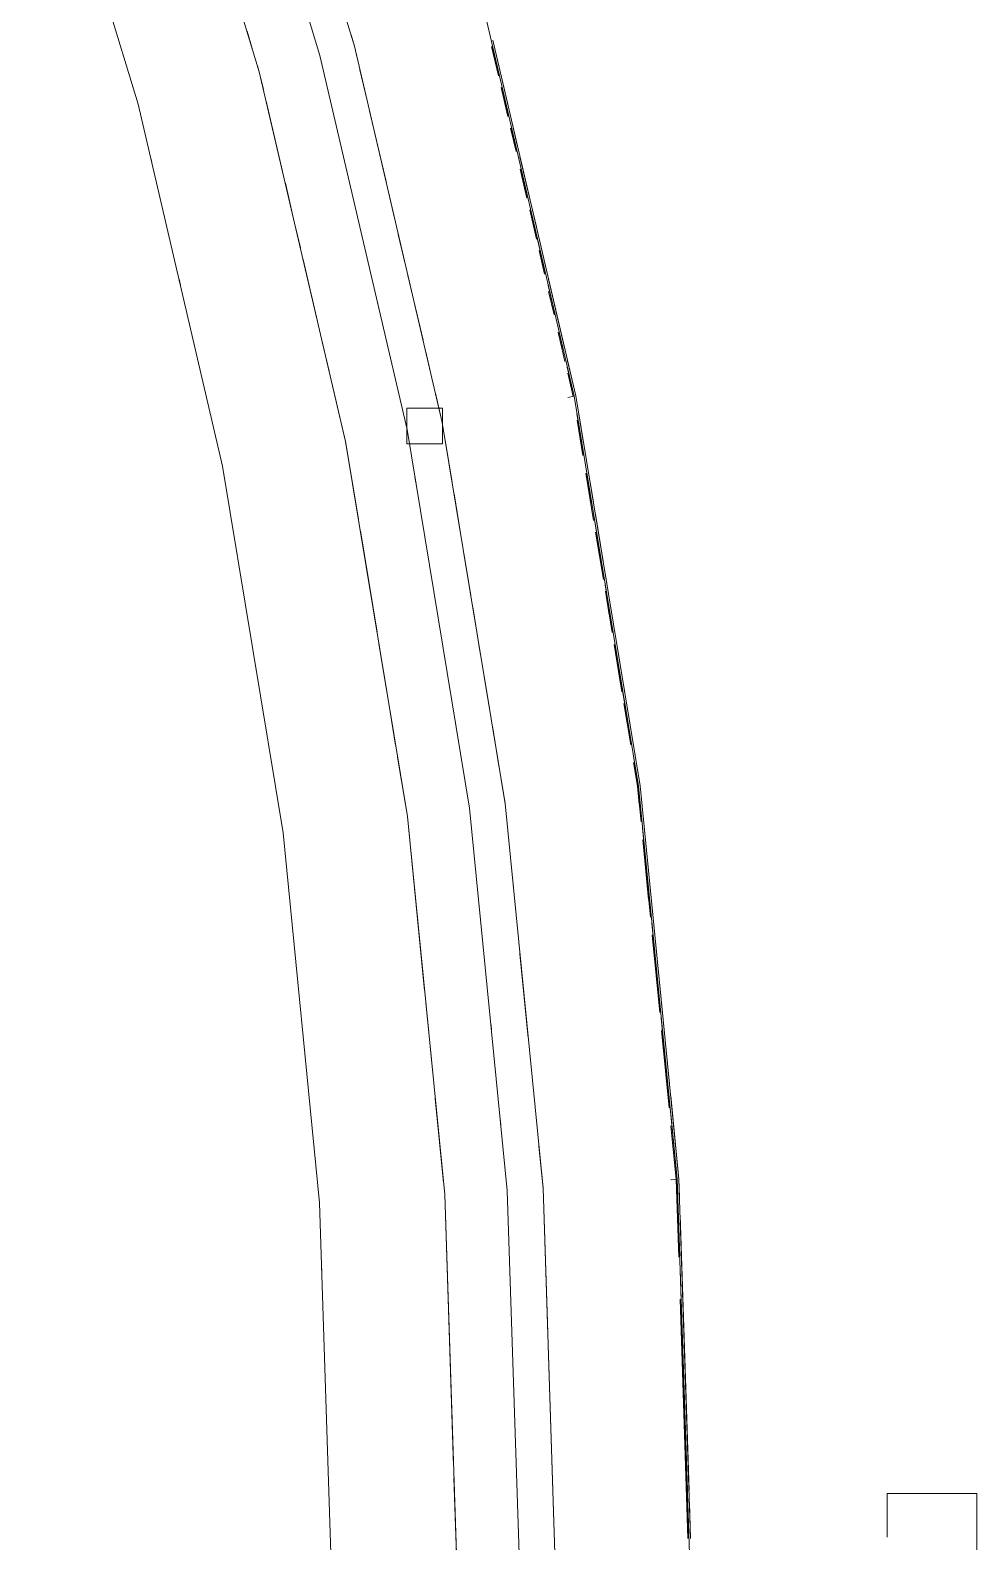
# Paper-space layout '01 Plans' of a CAD drawing. Header units: millimetres. Extents: x 5 to 415, y 7 to 290.
# Drawn here: x 152.04 to 162.61, y 156.36 to 173.24 of the extents above; entities that cross this region are included whole.
import ezdxf

# ---------------------------------------------------------------- set-up
doc = ezdxf.new("R2010")
doc.units = ezdxf.units.MM
doc.layers.add('GEOMETRY', color=7, linetype='Continuous')

# ---------------------------------------------------------------- blocks, each defined once
blk = doc.blocks.new('SHEET_01')
at = {"layer": 'GEOMETRY', "lineweight": 13}
for p, q in [((154.411, 177.186), (155.663, 173.058)), ((155.276, 172.955), (154.032, 177.057)), ((153.369, 176.832), (154.6, 172.774)), ((153.248, 172.411), (152.043, 176.382)), ((157.112, 173.447), (158.113, 169.151)), ((154.522, 173.031), (154.463, 173.225)), ((155.663, 173.058), (155.624, 173.187)), ((155.624, 173.187), (155.663, 173.058)), ((155.663, 173.058), (155.624, 173.187)), ((157.374, 172.41), (157.207, 173.126)), ((157.207, 173.126), (157.374, 172.41)), ((157.374, 172.41), (157.207, 173.126)), ((157.207, 173.126), (157.374, 172.41)), ((157.374, 172.41), (157.207, 173.126)), ((157.207, 173.126), (157.374, 172.41)), ((157.374, 172.41), (157.207, 173.126)), ((157.207, 173.126), (157.374, 172.41)), ((158.133, 169.155), (157.207, 173.126)), ((157.207, 173.126), (158.133, 169.155)), ((155.693, 172.927), (155.663, 173.058)), ((155.663, 173.058), (155.693, 172.927)), ((155.693, 172.927), (155.663, 173.058)), ((155.663, 173.058), (156.642, 168.858)), ((157.193, 173.054), (157.254, 172.793)), ((157.269, 172.728), (157.193, 173.054)), ((157.263, 172.796), (157.203, 173.056)), ((157.203, 173.056), (157.263, 172.796)), ((157.263, 172.796), (157.203, 173.056)), ((157.203, 173.056), (157.279, 172.731)), ((157.203, 173.056), (157.263, 172.796)), ((157.263, 172.796), (157.203, 173.056)), ((157.203, 173.056), (157.263, 172.796)), ((157.263, 172.796), (157.203, 173.056)), ((157.203, 173.056), (157.263, 172.796)), ((157.263, 172.796), (157.203, 173.056)), ((157.203, 173.056), (157.263, 172.796)), ((157.263, 172.796), (157.203, 173.056)), ((157.203, 173.056), (157.279, 172.731)), ((157.279, 172.731), (157.203, 173.056)), ((157.203, 173.056), (157.279, 172.731)), ((157.203, 173.056), (157.279, 172.731)), ((154.6, 172.774), (154.581, 172.838)), ((156.25, 168.78), (155.276, 172.955)), ((155.8, 172.468), (155.724, 172.796)), ((155.724, 172.796), (155.8, 172.468)), ((155.8, 172.468), (155.724, 172.796)), ((153.17, 172.667), (153.19, 172.603)), ((154.646, 172.577), (154.6, 172.774)), ((154.6, 172.774), (155.563, 168.644)), ((157.299, 172.598), (157.345, 172.403)), ((157.375, 172.273), (157.299, 172.598)), ((157.354, 172.405), (157.309, 172.6)), ((157.309, 172.6), (157.354, 172.405)), ((157.354, 172.405), (157.309, 172.6)), ((157.309, 172.6), (157.385, 172.275)), ((157.309, 172.6), (157.354, 172.405)), ((157.354, 172.405), (157.309, 172.6)), ((157.309, 172.6), (157.354, 172.405)), ((157.354, 172.405), (157.309, 172.6)), ((157.309, 172.6), (157.354, 172.405)), ((157.354, 172.405), (157.309, 172.6)), ((157.309, 172.6), (157.354, 172.405)), ((157.354, 172.405), (157.309, 172.6)), ((157.309, 172.6), (157.385, 172.275)), ((157.385, 172.275), (157.309, 172.6)), ((157.309, 172.6), (157.385, 172.275)), ((157.309, 172.6), (157.385, 172.275)), ((154.19, 168.37), (153.248, 172.411)), ((154.86, 171.659), (154.677, 172.446)), ((156.015, 171.549), (155.831, 172.336)), ((155.831, 172.336), (156.015, 171.549)), ((156.015, 171.549), (155.831, 172.336)), ((157.48, 171.954), (157.404, 172.28)), ((157.404, 172.28), (157.48, 171.954)), ((157.48, 171.954), (157.404, 172.28)), ((157.404, 172.28), (157.48, 171.954)), ((157.48, 171.954), (157.404, 172.28)), ((157.404, 172.28), (157.48, 171.954)), ((157.48, 171.954), (157.404, 172.28)), ((157.404, 172.28), (157.48, 171.954)), ((157.405, 172.142), (157.451, 171.947)), ((157.466, 171.882), (157.405, 172.142)), ((157.461, 171.95), (157.415, 172.145)), ((157.415, 172.145), (157.461, 171.95)), ((157.461, 171.95), (157.415, 172.145)), ((157.415, 172.145), (157.476, 171.884)), ((157.415, 172.145), (157.461, 171.95)), ((157.461, 171.95), (157.415, 172.145)), ((157.415, 172.145), (157.461, 171.95)), ((157.461, 171.95), (157.415, 172.145)), ((157.415, 172.145), (157.461, 171.95)), ((157.461, 171.95), (157.415, 172.145)), ((157.415, 172.145), (157.461, 171.95)), ((157.461, 171.95), (157.415, 172.145)), ((157.415, 172.145), (157.476, 171.884)), ((157.476, 171.884), (157.415, 172.145)), ((157.415, 172.145), (157.476, 171.884)), ((157.415, 172.145), (157.476, 171.884)), ((153.385, 171.825), (153.4, 171.76)), ((157.693, 171.043), (157.51, 171.824)), ((157.51, 171.824), (157.693, 171.043)), ((157.693, 171.043), (157.51, 171.824)), ((157.51, 171.824), (157.693, 171.043)), ((157.693, 171.043), (157.51, 171.824)), ((157.51, 171.824), (157.693, 171.043)), ((157.693, 171.043), (157.51, 171.824)), ((157.51, 171.824), (157.693, 171.043)), ((157.512, 171.687), (157.572, 171.427)), ((157.587, 171.361), (157.512, 171.687)), ((157.582, 171.429), (157.521, 171.689)), ((157.521, 171.689), (157.582, 171.429)), ((157.582, 171.429), (157.521, 171.689)), ((157.521, 171.689), (157.597, 171.364)), ((157.521, 171.689), (157.582, 171.429)), ((157.582, 171.429), (157.521, 171.689)), ((157.521, 171.689), (157.582, 171.429)), ((157.582, 171.429), (157.521, 171.689)), ((157.521, 171.689), (157.582, 171.429)), ((157.582, 171.429), (157.521, 171.689)), ((157.521, 171.689), (157.582, 171.429)), ((157.582, 171.429), (157.521, 171.689)), ((157.521, 171.689), (157.597, 171.364)), ((157.597, 171.364), (157.521, 171.689)), ((157.521, 171.689), (157.597, 171.364)), ((157.521, 171.689), (157.597, 171.364)), ((154.967, 171.2), (154.891, 171.528)), ((156.106, 171.155), (156.045, 171.418)), ((156.045, 171.418), (156.106, 171.155)), ((156.106, 171.155), (156.045, 171.418)), ((157.618, 171.231), (157.663, 171.036)), ((157.694, 170.906), (157.618, 171.231)), ((157.673, 171.038), (157.628, 171.234)), ((157.628, 171.234), (157.673, 171.038)), ((157.673, 171.038), (157.628, 171.234)), ((157.628, 171.234), (157.795, 170.518)), ((157.628, 171.234), (157.673, 171.038)), ((157.673, 171.038), (157.628, 171.234)), ((157.628, 171.234), (157.673, 171.038)), ((157.673, 171.038), (157.628, 171.234)), ((157.628, 171.234), (157.673, 171.038)), ((157.673, 171.038), (157.628, 171.234)), ((157.628, 171.234), (157.673, 171.038)), ((157.673, 171.038), (157.628, 171.234)), ((157.628, 171.234), (157.795, 170.518)), ((157.795, 170.518), (157.628, 171.234)), ((157.628, 171.234), (157.795, 170.518)), ((157.628, 171.234), (157.795, 170.518)), ((155.059, 170.807), (154.998, 171.069)), ((156.229, 170.63), (156.152, 170.958)), ((156.152, 170.958), (156.229, 170.63)), ((156.229, 170.63), (156.152, 170.958)), ((157.779, 170.583), (157.719, 170.843)), ((157.719, 170.843), (157.779, 170.583)), ((157.779, 170.583), (157.719, 170.843)), ((157.719, 170.843), (157.779, 170.583)), ((157.779, 170.583), (157.719, 170.843)), ((157.719, 170.843), (157.779, 170.583)), ((157.779, 170.583), (157.719, 170.843)), ((157.719, 170.843), (157.779, 170.583)), ((157.779, 170.583), (157.719, 170.843)), ((157.719, 170.843), (157.779, 170.583)), ((157.779, 170.583), (157.719, 170.843)), ((157.799, 170.587), (157.723, 170.913)), ((157.723, 170.913), (157.799, 170.587)), ((157.799, 170.587), (157.723, 170.913)), ((157.723, 170.913), (157.799, 170.587)), ((157.799, 170.587), (157.723, 170.913)), ((157.723, 170.913), (157.799, 170.587)), ((157.799, 170.587), (157.723, 170.913)), ((157.723, 170.913), (157.799, 170.587)), ((157.724, 170.776), (157.77, 170.581)), ((157.785, 170.515), (157.724, 170.776)), ((155.273, 169.889), (155.089, 170.676)), ((153.704, 170.456), (153.719, 170.391)), ((156.428, 169.777), (156.259, 170.499)), ((156.259, 170.499), (156.428, 169.777)), ((156.428, 169.777), (156.259, 170.499)), ((158.011, 169.676), (157.829, 170.457)), ((157.829, 170.457), (158.011, 169.676)), ((158.011, 169.676), (157.829, 170.457)), ((157.829, 170.457), (158.011, 169.676)), ((158.011, 169.676), (157.829, 170.457)), ((157.829, 170.457), (158.011, 169.676)), ((158.011, 169.676), (157.829, 170.457)), ((157.829, 170.457), (158.011, 169.676)), ((157.901, 170.062), (157.825, 170.387)), ((157.825, 170.387), (157.901, 170.062)), ((157.901, 170.062), (157.825, 170.387)), ((157.825, 170.387), (157.901, 170.062)), ((157.825, 170.387), (157.901, 170.062)), ((157.901, 170.062), (157.825, 170.387)), ((157.825, 170.387), (157.901, 170.062)), ((157.901, 170.062), (157.825, 170.387)), ((157.825, 170.387), (157.901, 170.062)), ((157.901, 170.062), (157.825, 170.387)), ((157.825, 170.387), (157.901, 170.062)), ((157.901, 170.062), (157.825, 170.387)), ((157.825, 170.387), (157.901, 170.062)), ((157.901, 170.062), (157.825, 170.387)), ((157.825, 170.387), (157.901, 170.062)), ((157.825, 170.387), (157.901, 170.062)), ((157.83, 170.32), (157.891, 170.06)), ((157.891, 170.06), (157.83, 170.32)), ((155.915, 170.215), (155.93, 170.15)), ((155.93, 170.15), (155.915, 170.215)), ((155.915, 170.215), (155.93, 170.15)), ((157.992, 169.671), (157.931, 169.932)), ((157.931, 169.932), (157.992, 169.671)), ((157.992, 169.671), (157.931, 169.932)), ((157.931, 169.932), (158.113, 169.151)), ((157.931, 169.932), (157.992, 169.671)), ((157.992, 169.671), (157.931, 169.932)), ((157.931, 169.932), (157.992, 169.671)), ((157.992, 169.671), (157.931, 169.932)), ((157.931, 169.932), (157.992, 169.671)), ((157.992, 169.671), (157.931, 169.932)), ((157.931, 169.932), (157.992, 169.671)), ((157.992, 169.671), (157.931, 169.932)), ((157.931, 169.932), (158.113, 169.151)), ((158.113, 169.151), (157.931, 169.932)), ((157.931, 169.932), (158.113, 169.151)), ((157.931, 169.932), (158.113, 169.151)), ((155.38, 169.43), (155.303, 169.758)), ((157.936, 169.865), (157.982, 169.669)), ((158.012, 169.539), (157.936, 169.865)), ((156.535, 169.318), (156.458, 169.646)), ((156.458, 169.646), (156.535, 169.318)), ((156.535, 169.318), (156.458, 169.646)), ((158.098, 169.216), (158.037, 169.476)), ((158.037, 169.476), (158.098, 169.216)), ((158.098, 169.216), (158.037, 169.476)), ((158.037, 169.476), (158.098, 169.216)), ((158.098, 169.216), (158.037, 169.476)), ((158.037, 169.476), (158.098, 169.216)), ((158.098, 169.216), (158.037, 169.476)), ((158.037, 169.476), (158.098, 169.216)), ((158.098, 169.216), (158.037, 169.476)), ((158.037, 169.476), (158.098, 169.216)), ((158.098, 169.216), (158.037, 169.476)), ((158.118, 169.22), (158.042, 169.545)), ((158.042, 169.545), (158.118, 169.22)), ((158.118, 169.22), (158.042, 169.545)), ((158.042, 169.545), (158.118, 169.22)), ((158.118, 169.22), (158.042, 169.545)), ((158.042, 169.545), (158.118, 169.22)), ((158.118, 169.22), (158.042, 169.545)), ((158.042, 169.545), (158.118, 169.22)), ((155.563, 168.644), (155.41, 169.299)), ((158.043, 169.409), (158.088, 169.214)), ((158.103, 169.149), (158.043, 169.409)), ((156.642, 168.858), (156.566, 169.186)), ((156.566, 169.186), (156.642, 168.858)), ((156.642, 168.858), (156.566, 169.186)), ((158.113, 169.151), (158.045, 169.137)), ((158.113, 169.151), (158.832, 164.799)), ((158.852, 164.801), (158.133, 169.155)), ((158.133, 169.155), (158.852, 164.801)), ((158.22, 168.627), (158.144, 169.089)), ((158.144, 169.089), (158.22, 168.627)), ((158.22, 168.627), (158.144, 169.089)), ((158.144, 169.089), (158.22, 168.627)), ((158.22, 168.627), (158.144, 169.089)), ((158.144, 169.089), (158.22, 168.627)), ((158.22, 168.627), (158.144, 169.089)), ((158.144, 169.089), (158.22, 168.627)), ((156.646, 169.019), (156.246, 169.019)), ((156.246, 169.019), (156.246, 168.619)), ((156.566, 169.019), (156.646, 169.019)), ((156.646, 169.019), (156.646, 168.779)), ((156.646, 168.619), (156.646, 169.019)), ((156.646, 169.019), (156.646, 169.019)), ((158.2, 168.623), (158.146, 168.953)), ((158.146, 168.953), (158.2, 168.623)), ((158.2, 168.623), (158.146, 168.953)), ((158.146, 168.953), (158.222, 168.491)), ((158.146, 168.953), (158.2, 168.623)), ((158.2, 168.623), (158.146, 168.953)), ((158.146, 168.953), (158.2, 168.623)), ((158.2, 168.623), (158.146, 168.953)), ((158.146, 168.953), (158.2, 168.623)), ((158.2, 168.623), (158.146, 168.953)), ((158.146, 168.953), (158.2, 168.623)), ((158.2, 168.623), (158.146, 168.953)), ((158.146, 168.953), (158.222, 168.491)), ((158.222, 168.491), (158.146, 168.953)), ((158.146, 168.953), (158.222, 168.491)), ((158.146, 168.953), (158.222, 168.491)), ((156.948, 164.551), (156.25, 168.78)), ((156.653, 168.792), (156.642, 168.858)), ((156.642, 168.858), (156.653, 168.792)), ((156.653, 168.792), (156.642, 168.858)), ((156.642, 168.858), (157.345, 164.603)), ((158.147, 168.885), (158.191, 168.621)), ((158.212, 168.489), (158.147, 168.885)), ((155.706, 167.78), (155.563, 168.644)), ((155.563, 168.644), (156.254, 164.459)), ((156.246, 168.619), (156.646, 168.619)), ((156.246, 168.619), (156.246, 168.619)), ((156.752, 168.193), (156.675, 168.659)), ((156.675, 168.659), (156.752, 168.193)), ((156.752, 168.193), (156.675, 168.659)), ((158.329, 167.967), (158.253, 168.429)), ((158.253, 168.429), (158.329, 167.967)), ((158.329, 167.967), (158.253, 168.429)), ((158.253, 168.429), (158.329, 167.967)), ((158.329, 167.967), (158.253, 168.429)), ((158.253, 168.429), (158.329, 167.967)), ((158.329, 167.967), (158.253, 168.429)), ((158.253, 168.429), (158.329, 167.967)), ((154.866, 164.276), (154.19, 168.37)), ((156.337, 168.251), (156.348, 168.185)), ((156.348, 168.185), (156.337, 168.251)), ((156.337, 168.251), (156.348, 168.185)), ((158.245, 168.292), (158.299, 167.962)), ((158.332, 167.764), (158.245, 168.292)), ((158.309, 167.964), (158.255, 168.293)), ((158.255, 168.293), (158.309, 167.964)), ((158.309, 167.964), (158.255, 168.293)), ((158.255, 168.293), (158.549, 166.513)), ((158.255, 168.293), (158.309, 167.964)), ((158.309, 167.964), (158.255, 168.293)), ((158.255, 168.293), (158.309, 167.964)), ((158.309, 167.964), (158.255, 168.293)), ((158.255, 168.293), (158.309, 167.964)), ((158.309, 167.964), (158.255, 168.293)), ((158.255, 168.293), (158.309, 167.964)), ((158.309, 167.964), (158.255, 168.293)), ((158.255, 168.293), (158.549, 166.513)), ((158.549, 166.513), (158.255, 168.293)), ((158.255, 168.293), (158.549, 166.513)), ((158.255, 168.293), (158.549, 166.513)), ((156.862, 167.528), (156.774, 168.06)), ((156.774, 168.06), (156.862, 167.528)), ((156.862, 167.528), (156.774, 168.06)), ((158.438, 167.308), (158.351, 167.835)), ((158.351, 167.835), (158.438, 167.308)), ((158.438, 167.308), (158.351, 167.835)), ((158.351, 167.835), (158.438, 167.308)), ((158.438, 167.308), (158.351, 167.835)), ((158.351, 167.835), (158.438, 167.308)), ((158.438, 167.308), (158.351, 167.835)), ((158.351, 167.835), (158.438, 167.308)), ((155.914, 166.518), (155.728, 167.647)), ((158.407, 167.37), (158.353, 167.7)), ((158.353, 167.7), (158.407, 167.37)), ((158.407, 167.37), (158.353, 167.7)), ((158.353, 167.7), (158.407, 167.37)), ((158.407, 167.37), (158.353, 167.7)), ((158.353, 167.7), (158.407, 167.37)), ((158.407, 167.37), (158.353, 167.7)), ((158.353, 167.7), (158.407, 167.37)), ((158.407, 167.37), (158.353, 167.7)), ((158.353, 167.7), (158.407, 167.37)), ((158.407, 167.37), (158.353, 167.7)), ((158.354, 167.632), (158.397, 167.369)), ((158.441, 167.105), (158.354, 167.632)), ((156.96, 166.93), (156.884, 167.395)), ((156.884, 167.395), (156.96, 166.93)), ((156.96, 166.93), (156.884, 167.395)), ((158.536, 166.714), (158.46, 167.176)), ((158.46, 167.176), (158.536, 166.714)), ((158.536, 166.714), (158.46, 167.176)), ((158.46, 167.176), (158.536, 166.714)), ((158.536, 166.714), (158.46, 167.176)), ((158.46, 167.176), (158.536, 166.714)), ((158.536, 166.714), (158.46, 167.176)), ((158.46, 167.176), (158.536, 166.714)), ((158.516, 166.711), (158.462, 167.041)), ((158.462, 167.041), (158.516, 166.711)), ((158.516, 166.711), (158.462, 167.041)), ((158.462, 167.041), (158.516, 166.711)), ((158.516, 166.711), (158.462, 167.041)), ((158.462, 167.041), (158.516, 166.711)), ((158.516, 166.711), (158.462, 167.041)), ((158.462, 167.041), (158.516, 166.711)), ((158.516, 166.711), (158.462, 167.041)), ((158.462, 167.041), (158.516, 166.711)), ((158.516, 166.711), (158.462, 167.041)), ((158.463, 166.973), (158.506, 166.709)), ((158.539, 166.512), (158.463, 166.973)), ((157.07, 166.265), (156.982, 166.797)), ((156.982, 166.797), (157.07, 166.265)), ((157.07, 166.265), (156.982, 166.797)), ((156.024, 165.854), (155.936, 166.385)), ((158.561, 166.38), (158.626, 165.984)), ((158.648, 165.852), (158.561, 166.38)), ((158.852, 164.801), (158.568, 166.516)), ((158.568, 166.516), (158.852, 164.801)), ((158.852, 164.801), (158.568, 166.516)), ((158.568, 166.516), (158.852, 164.801)), ((158.852, 164.801), (158.568, 166.516)), ((158.568, 166.516), (158.852, 164.801)), ((158.852, 164.801), (158.568, 166.516)), ((158.568, 166.516), (158.852, 164.801)), ((158.636, 165.986), (158.57, 166.381)), ((158.57, 166.381), (158.636, 165.986)), ((158.636, 165.986), (158.57, 166.381)), ((158.57, 166.381), (158.756, 165.26)), ((158.57, 166.381), (158.636, 165.986)), ((158.636, 165.986), (158.57, 166.381)), ((158.57, 166.381), (158.636, 165.986)), ((158.636, 165.986), (158.57, 166.381)), ((158.57, 166.381), (158.636, 165.986)), ((158.636, 165.986), (158.57, 166.381)), ((158.57, 166.381), (158.636, 165.986)), ((158.636, 165.986), (158.57, 166.381)), ((158.57, 166.381), (158.756, 165.26)), ((158.756, 165.26), (158.57, 166.381)), ((158.57, 166.381), (158.756, 165.26)), ((158.57, 166.381), (158.756, 165.26)), ((156.653, 166.335), (156.664, 166.269)), ((156.664, 166.269), (156.653, 166.335)), ((156.653, 166.335), (156.664, 166.269)), ((157.169, 165.667), (157.092, 166.132)), ((157.092, 166.132), (157.169, 165.667)), ((157.169, 165.667), (157.092, 166.132)), ((156.122, 165.256), (156.046, 165.721)), ((158.745, 165.326), (158.668, 165.788)), ((158.668, 165.788), (158.745, 165.326)), ((158.745, 165.326), (158.668, 165.788)), ((158.668, 165.788), (158.745, 165.326)), ((158.745, 165.326), (158.668, 165.788)), ((158.668, 165.788), (158.745, 165.326)), ((158.745, 165.326), (158.668, 165.788)), ((158.668, 165.788), (158.745, 165.326)), ((158.745, 165.326), (158.668, 165.788)), ((158.668, 165.788), (158.745, 165.326)), ((158.745, 165.326), (158.668, 165.788)), ((158.669, 165.72), (158.735, 165.325)), ((158.746, 165.259), (158.669, 165.72)), ((157.279, 165.002), (157.202, 165.467)), ((157.202, 165.467), (157.279, 165.002)), ((157.279, 165.002), (157.202, 165.467)), ((156.232, 164.592), (156.144, 165.123)), ((158.832, 164.799), (158.777, 165.128)), ((158.777, 165.128), (158.832, 164.799)), ((158.832, 164.799), (158.777, 165.128)), ((158.777, 165.128), (158.832, 164.799)), ((158.777, 165.128), (158.832, 164.799)), ((158.832, 164.799), (158.777, 165.128)), ((158.777, 165.128), (158.832, 164.799)), ((158.832, 164.799), (158.777, 165.128)), ((158.777, 165.128), (158.832, 164.799)), ((158.832, 164.799), (158.777, 165.128)), ((158.777, 165.128), (158.832, 164.799)), ((158.832, 164.799), (158.777, 165.128)), ((158.777, 165.128), (158.832, 164.799)), ((158.832, 164.799), (158.777, 165.128)), ((158.777, 165.128), (158.832, 164.799)), ((158.777, 165.128), (158.832, 164.799)), ((158.778, 165.061), (158.822, 164.797)), ((158.822, 164.797), (158.778, 165.061)), ((157.345, 164.603), (157.301, 164.869)), ((157.301, 164.869), (157.345, 164.603)), ((157.345, 164.603), (157.301, 164.869)), ((158.822, 164.797), (158.842, 164.598)), ((158.861, 164.398), (158.822, 164.797)), ((158.851, 164.599), (158.832, 164.799)), ((158.832, 164.799), (158.851, 164.599)), ((158.851, 164.599), (158.832, 164.799)), ((158.832, 164.799), (159.264, 160.409)), ((158.832, 164.799), (158.851, 164.599)), ((158.851, 164.599), (158.832, 164.799)), ((158.832, 164.799), (158.851, 164.599)), ((158.851, 164.599), (158.832, 164.799)), ((158.832, 164.799), (158.851, 164.599)), ((158.851, 164.599), (158.832, 164.799)), ((158.832, 164.799), (158.851, 164.599)), ((158.851, 164.599), (158.832, 164.799)), ((158.832, 164.799), (159.264, 160.409)), ((159.264, 160.409), (158.832, 164.799)), ((158.832, 164.799), (159.264, 160.409)), ((158.832, 164.799), (159.264, 160.409)), ((158.832, 164.799), (159.264, 160.409)), ((159.179, 161.475), (158.852, 164.801)), ((158.852, 164.801), (159.179, 161.475)), ((159.179, 161.475), (158.852, 164.801)), ((158.852, 164.801), (159.179, 161.475)), ((159.179, 161.475), (158.852, 164.801)), ((158.852, 164.801), (159.179, 161.475)), ((159.179, 161.475), (158.852, 164.801)), ((158.852, 164.801), (159.179, 161.475)), ((159.284, 160.41), (158.852, 164.801)), ((158.852, 164.801), (159.284, 160.41)), ((157.368, 160.284), (156.948, 164.551)), ((157.497, 163.06), (157.345, 164.603)), ((157.345, 164.603), (157.497, 163.06)), ((157.497, 163.06), (157.345, 164.603)), ((157.345, 164.603), (157.767, 160.311)), ((156.445, 162.516), (156.254, 164.459)), ((156.254, 164.459), (156.67, 160.239)), ((155.273, 160.147), (154.866, 164.276)), ((158.956, 163.535), (158.878, 164.333)), ((158.878, 164.333), (158.956, 163.535)), ((158.956, 163.535), (158.878, 164.333)), ((158.878, 164.333), (158.956, 163.535)), ((158.956, 163.535), (158.878, 164.333)), ((158.878, 164.333), (158.956, 163.535)), ((158.956, 163.535), (158.878, 164.333)), ((158.878, 164.333), (158.956, 163.535)), ((158.956, 163.535), (158.878, 164.333)), ((158.878, 164.333), (158.956, 163.535)), ((158.956, 163.535), (158.878, 164.333)), ((158.881, 164.199), (158.946, 163.534)), ((158.966, 163.334), (158.881, 164.199)), ((159.061, 162.471), (158.982, 163.269)), ((158.982, 163.269), (159.061, 162.471)), ((159.061, 162.471), (158.982, 163.269)), ((158.982, 163.269), (159.061, 162.471)), ((159.061, 162.471), (158.982, 163.269)), ((158.982, 163.269), (159.061, 162.471)), ((159.061, 162.471), (158.982, 163.269)), ((158.982, 163.269), (159.061, 162.471)), ((159.061, 162.471), (158.982, 163.269)), ((158.982, 163.269), (159.061, 162.471)), ((159.061, 162.471), (158.982, 163.269)), ((158.986, 163.135), (159.051, 162.47)), ((159.071, 162.27), (158.986, 163.135)), ((157.602, 161.987), (157.51, 162.926)), ((157.51, 162.926), (157.602, 161.987)), ((157.602, 161.987), (157.51, 162.926)), ((156.551, 161.445), (156.459, 162.382)), ((159.159, 161.473), (159.087, 162.205)), ((159.087, 162.205), (159.159, 161.473)), ((159.159, 161.473), (159.087, 162.205)), ((159.087, 162.205), (159.159, 161.473)), ((159.159, 161.473), (159.087, 162.205)), ((159.087, 162.205), (159.159, 161.473)), ((159.159, 161.473), (159.087, 162.205)), ((159.087, 162.205), (159.159, 161.473)), ((159.159, 161.473), (159.087, 162.205)), ((159.087, 162.205), (159.159, 161.473)), ((159.159, 161.473), (159.087, 162.205)), ((157.184, 162.151), (157.191, 162.084)), ((157.191, 162.084), (157.184, 162.151)), ((157.184, 162.151), (157.191, 162.084)), ((159.09, 162.071), (159.149, 161.472)), ((159.176, 161.206), (159.09, 162.071)), ((157.708, 160.914), (157.615, 161.853)), ((157.615, 161.853), (157.708, 160.914)), ((157.708, 160.914), (157.615, 161.853)), ((159.284, 160.41), (159.192, 161.341)), ((159.192, 161.341), (159.284, 160.41)), ((159.284, 160.41), (159.192, 161.341)), ((159.192, 161.341), (159.284, 160.41)), ((159.284, 160.41), (159.192, 161.341)), ((159.192, 161.341), (159.284, 160.41)), ((159.284, 160.41), (159.192, 161.341)), ((159.192, 161.341), (159.284, 160.41)), ((156.657, 160.373), (156.564, 161.311)), ((157.289, 161.084), (157.296, 161.018)), ((157.296, 161.018), (157.289, 161.084)), ((157.289, 161.084), (157.296, 161.018)), ((159.264, 160.409), (159.192, 161.14)), ((159.192, 161.14), (159.264, 160.409)), ((159.264, 160.409), (159.192, 161.14)), ((159.192, 161.14), (159.264, 160.409)), ((159.264, 160.409), (159.192, 161.14)), ((159.192, 161.14), (159.264, 160.409)), ((159.264, 160.409), (159.192, 161.14)), ((159.192, 161.14), (159.264, 160.409)), ((159.264, 160.409), (159.192, 161.14)), ((159.192, 161.14), (159.264, 160.409)), ((159.264, 160.409), (159.192, 161.14)), ((159.195, 161.007), (159.254, 160.408)), ((159.254, 160.408), (159.195, 161.007)), ((157.767, 160.311), (157.721, 160.78)), ((157.721, 160.78), (157.767, 160.311)), ((157.767, 160.311), (157.721, 160.78)), ((157.82, 158.694), (157.767, 160.311)), ((157.767, 160.311), (157.82, 158.694)), ((157.82, 158.694), (157.767, 160.311)), ((157.767, 160.311), (157.908, 156)), ((159.264, 160.409), (159.195, 160.404)), ((159.264, 160.409), (159.198, 160.404)), ((159.254, 160.408), (159.261, 160.208)), ((159.283, 159.54), (159.254, 160.408)), ((159.271, 160.208), (159.264, 160.409)), ((159.264, 160.409), (159.271, 160.208)), ((159.271, 160.208), (159.264, 160.409)), ((159.264, 160.409), (159.293, 159.54)), ((159.264, 160.409), (159.271, 160.208)), ((159.271, 160.208), (159.264, 160.409)), ((159.264, 160.409), (159.271, 160.208)), ((159.271, 160.208), (159.264, 160.409)), ((159.264, 160.409), (159.271, 160.208)), ((159.271, 160.208), (159.264, 160.409)), ((159.264, 160.409), (159.271, 160.208)), ((159.271, 160.208), (159.264, 160.409)), ((159.264, 160.409), (159.293, 159.54)), ((159.293, 159.54), (159.264, 160.409)), ((159.264, 160.409), (159.293, 159.54)), ((159.264, 160.409), (159.293, 159.54)), ((159.264, 160.409), (159.408, 156)), ((159.291, 160.21), (159.284, 160.41)), ((159.284, 160.41), (159.291, 160.21)), ((159.291, 160.21), (159.284, 160.41)), ((159.284, 160.41), (159.291, 160.21)), ((159.291, 160.21), (159.284, 160.41)), ((159.284, 160.41), (159.291, 160.21)), ((159.291, 160.21), (159.284, 160.41)), ((159.284, 160.41), (159.291, 160.21)), ((159.415, 156.401), (159.284, 160.41)), ((159.284, 160.41), (159.415, 156.401)), ((155.408, 156), (155.273, 160.147)), ((156.769, 157.211), (156.67, 160.239)), ((156.67, 160.239), (156.808, 156)), ((157.508, 156), (157.368, 160.284)), ((159.398, 156.935), (159.297, 160.009)), ((159.297, 160.009), (159.398, 156.935)), ((159.398, 156.935), (159.297, 160.009)), ((159.297, 160.009), (159.398, 156.935)), ((159.398, 156.935), (159.297, 160.009)), ((159.297, 160.009), (159.398, 156.935)), ((159.398, 156.935), (159.297, 160.009)), ((159.297, 160.009), (159.398, 156.935)), ((155.297, 159.411), (155.299, 159.344)), ((159.378, 156.935), (159.297, 159.407)), ((159.297, 159.407), (159.378, 156.935)), ((159.378, 156.935), (159.297, 159.407)), ((159.297, 159.407), (159.395, 156.401)), ((159.297, 159.407), (159.378, 156.935)), ((159.378, 156.935), (159.297, 159.407)), ((159.297, 159.407), (159.378, 156.935)), ((159.378, 156.935), (159.297, 159.407)), ((159.297, 159.407), (159.378, 156.935)), ((159.378, 156.935), (159.297, 159.407)), ((159.297, 159.407), (159.378, 156.935)), ((159.378, 156.935), (159.297, 159.407)), ((159.297, 159.407), (159.395, 156.401)), ((159.395, 156.401), (159.297, 159.407)), ((159.297, 159.407), (159.395, 156.401)), ((159.297, 159.407), (159.395, 156.401)), ((159.298, 159.072), (159.368, 156.935)), ((159.385, 156.401), (159.298, 159.072)), ((157.908, 156), (157.825, 158.559)), ((157.825, 158.559), (157.908, 156)), ((157.908, 156), (157.825, 158.559)), ((156.808, 156), (156.773, 157.076)), ((159.415, 156.401), (159.402, 156.802)), ((159.402, 156.802), (159.415, 156.401)), ((159.415, 156.401), (159.402, 156.802)), ((159.402, 156.802), (159.415, 156.401)), ((159.415, 156.401), (159.402, 156.802)), ((159.402, 156.802), (159.415, 156.401)), ((159.415, 156.401), (159.402, 156.802)), ((159.402, 156.802), (159.415, 156.401)), ((162.608, 156.9), (161.608, 156.9)), ((161.608, 156.9), (161.608, 156.415)), ((162.608, 156.9), (162.608, 155.1)), ((162.608, 155.1), (162.608, 156.9)), ((162.608, 156.9), (162.608, 156.9))]:
    blk.add_line(p, q, dxfattribs=at)

psp = doc.layouts.new('01 Plans')

# ---------------------------------------------------------------- block references
psp.add_blockref('SHEET_01', (0, 0))

doc.saveas('drawing.dxf')
